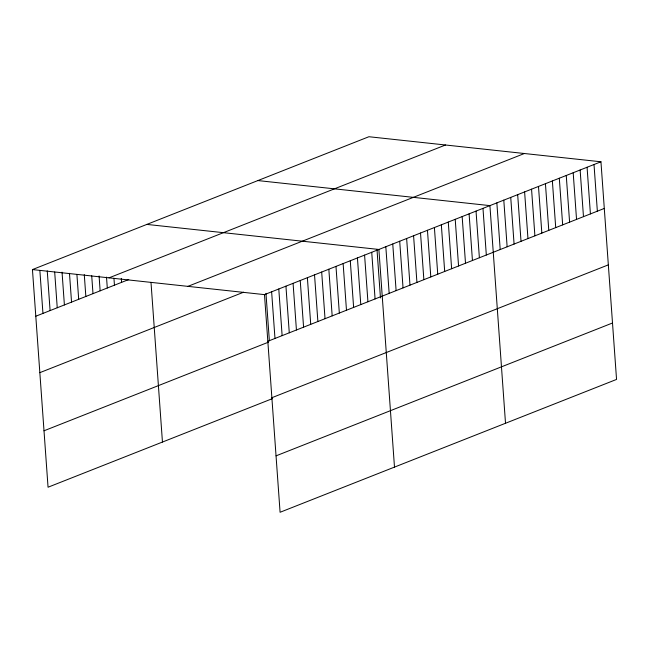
<?xml version="1.0" encoding="UTF-8"?>
<svg xmlns="http://www.w3.org/2000/svg" width="649" height="649" viewBox="0 0 649 649"><rect width="100%" height="100%" fill="white"/><g stroke="black" fill="none" stroke-linecap="round" stroke-linejoin="round"><path stroke-width="0.97" d="M272.612 398.551L48.05 487.221L32.45 269.578L368.916 136.728L600.95 161.779L616.55 379.422L280.084 512.272L264.484 294.63L600.95 161.779M109.024 277.845L445.49 144.995M35.792 316.233L128.745 279.532M187.91 286.363L524.376 153.513M39.84 372.656L243.586 292.212M267.826 341.285L604.292 208.443M44.002 430.79L268.572 342.128M271.874 397.715L608.34 264.865M276.044 455.849L612.502 322.999M257.88 180.568L489.914 205.619L505.514 423.262M146.844 224.408L378.886 249.459L394.487 467.102M32.45 269.578L264.484 294.63M594.013 164.522L597.356 211.185M587.069 167.264L590.412 213.919M580.133 170.006L583.475 216.661M573.189 172.739L576.539 219.403M566.253 175.481L569.595 222.145M559.308 178.224L562.659 224.879M552.372 180.966L555.714 227.621M545.436 183.699L548.778 230.363M538.492 186.441L541.834 233.105M531.555 189.184L534.898 235.838M524.611 191.926L527.962 238.581M517.675 194.659L521.017 241.323M510.731 197.401L514.081 244.065M503.794 200.143L507.137 246.798M496.858 202.886L500.201 249.541M482.978 208.361L486.32 255.016M476.033 211.103L479.384 257.758M469.097 213.846L472.44 260.5M462.161 216.579L465.503 263.243M455.217 219.321L458.559 265.976M448.281 222.063L451.623 268.718M441.336 224.805L444.687 271.46M434.4 227.539L437.742 274.202M427.456 230.281L430.806 276.936M420.52 233.023L423.862 279.678M413.583 235.765L416.926 282.42M406.639 238.499L409.981 285.162M399.703 241.241L403.045 287.896M392.759 243.983L396.109 290.638M385.822 246.725L389.165 293.38M376.996 249.5L380.468 297.948M371.731 252.283L375.073 298.946M364.584 255.106L367.926 301.769M357.429 257.929L360.779 304.592M350.282 260.752L353.624 307.415M343.134 263.575L346.477 310.238M335.979 266.398L339.33 313.061M328.832 269.221L332.174 315.885M321.685 272.045L325.027 318.708M314.53 274.868L317.88 321.531M307.383 277.691L310.725 324.354M300.236 280.514L303.578 327.169M293.08 283.337L296.431 329.992M285.933 286.16L289.276 332.815M278.786 288.983L282.128 335.638M271.631 291.807L274.981 338.462M265.968 293.34L269.367 340.814M150.998 282.347L162.453 442.05M121.306 278.389L121.59 282.356M113.948 278.234L114.443 285.179M106.509 277.082L107.296 288.002M99.078 275.939L100.141 290.825M91.712 275.784L92.994 293.648M84.281 274.632L85.846 296.471M76.915 274.478L78.691 299.294M69.484 273.334L71.544 302.118M62.044 272.182L64.397 304.941M54.686 272.028L57.242 307.764M47.247 270.876L50.095 310.587M39.881 270.722L42.948 313.41"/></g></svg>
